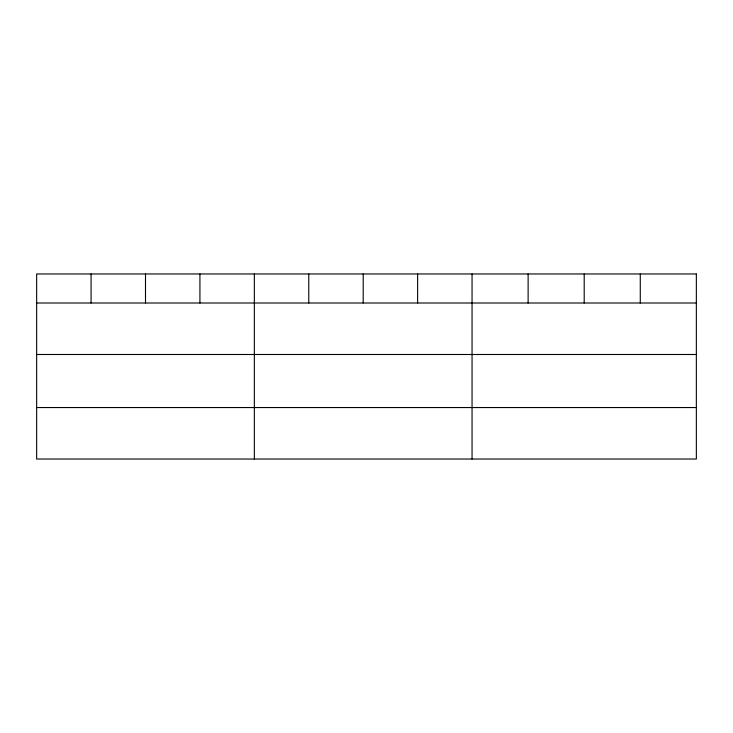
<?xml version="1.0" encoding="UTF-8"?>
<svg xmlns="http://www.w3.org/2000/svg" width="733" height="733" viewBox="0 0 733 733"><rect width="100%" height="100%" fill="white"/><g stroke="black" fill="none" stroke-linecap="round" stroke-linejoin="round"><path stroke-width="1.1" d="M36.65 303.004L696.35 303.004M36.65 354.497L696.35 354.497M36.65 407.548L696.35 407.548M640.275 273.968L640.275 303.004M584.201 273.968L584.201 303.004M528.126 273.968L528.126 303.004M472.052 273.968L472.052 459.032M417.627 273.968L417.627 303.004M363.202 273.968L363.202 303.004M308.776 273.968L308.776 303.004M254.351 273.968L254.351 459.032M199.926 273.968L199.926 303.004M145.501 273.968L145.501 303.004M91.075 273.968L91.075 303.004M696.35 273.968L36.65 273.968L36.65 459.032L696.35 459.032L696.35 273.968"/></g></svg>
